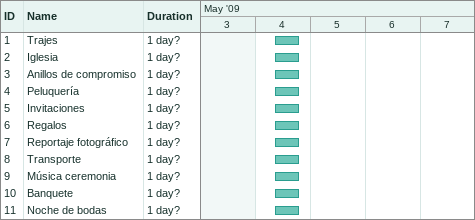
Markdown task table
| ID | Task | Duration | Start | Finish |
|---|---|---|---|---|
| 1 | Trajes | 1d? | 2009-05-04 | 2009-05-04 |
| 2 | Iglesia | 1d? | 2009-05-04 | 2009-05-04 |
| 3 | Anillos de compromiso | 1d? | 2009-05-04 | 2009-05-04 |
| 4 | Peluquería | 1d? | 2009-05-04 | 2009-05-04 |
| 5 | Invitaciones | 1d? | 2009-05-04 | 2009-05-04 |
| 6 | Regalos | 1d? | 2009-05-04 | 2009-05-04 |
| 7 | Reportaje fotográfico | 1d? | 2009-05-04 | 2009-05-04 |
| 8 | Transporte | 1d? | 2009-05-04 | 2009-05-04 |
| 9 | Música ceremonia | 1d? | 2009-05-04 | 2009-05-04 |
| 10 | Banquete | 1d? | 2009-05-04 | 2009-05-04 |
| 11 | Noche de bodas | 1d? | 2009-05-04 | 2009-05-04 |
